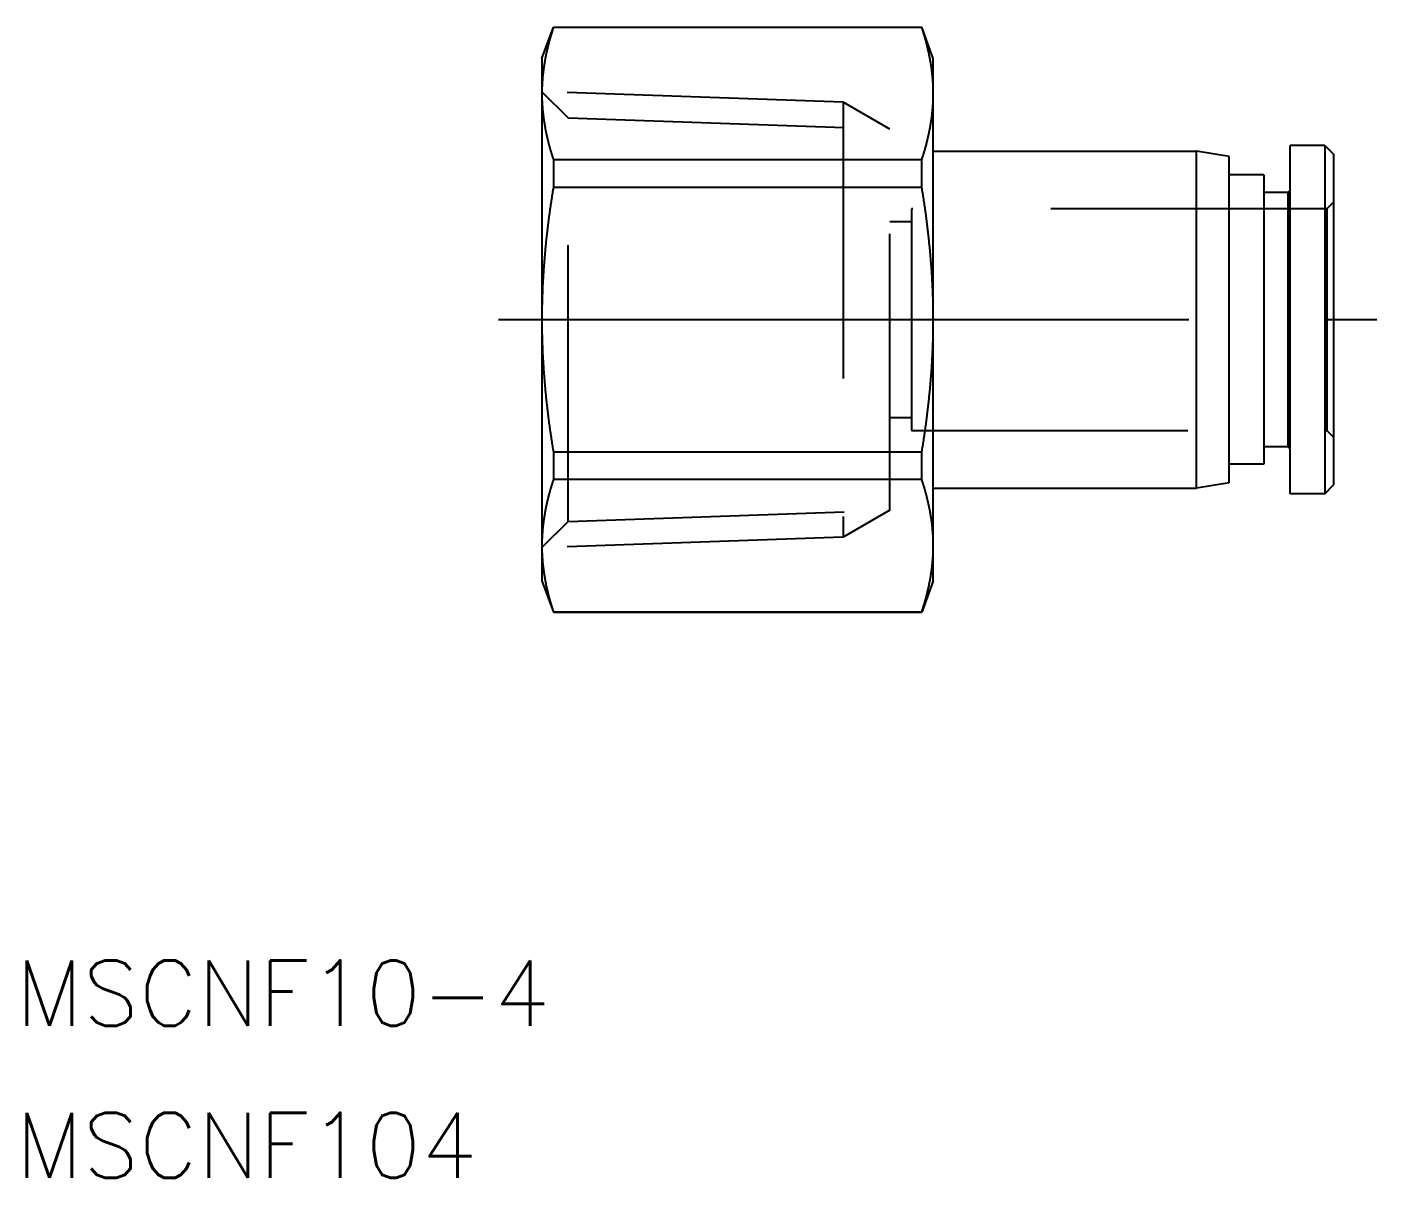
# Model space of a CAD drawing. Extents: x -90 to 14, y -39 to 15.
# Drawn here: x -89.6 to -27.5, y -39.5 to 13.4 of the extents above; entities that cross this region are included whole.
import ezdxf

# ---------------------------------------------------------------- set-up
doc = ezdxf.new("R2010")
doc.units = 0
doc.linetypes.add('CENTER', pattern=[50.8, 31.75, -6.35, 6.35, -6.35])
doc.linetypes.add('DASHED', pattern=[19.05, 12.7, -6.35])
doc.layers.get('0').update_dxf_attribs({"linetype": 'CONTINUOUS'})
doc.layers.add('CENTER', color=1, linetype='CENTER')
doc.styles.get("Standard").update_dxf_attribs({"font": 'txt.shx', "height": 3, "bigfont": 'bigfont.shx'})

msp = doc.modelspace()

# ---------------------------------------------------------------- linework, layer by layer
at = {"color": 7, "linetype": 'CONTINUOUS'}
for p, q in [((-65.891, 12), (-65.363, 13.45)), ((-65.363, 13.45), (-48.419, 13.45)), ((-65.363, 13.45), (-65.363, 13.43)), ((-48.419, 13.43), (-65.363, 13.43)), ((-48.419, 13.43), (-48.419, 13.45)), ((-47.891, 12), (-48.419, 13.45)), ((-65.891, 12), (-65.891, 10.392)), ((-47.891, 10.392), (-47.891, 12)), ((-65.891, 10.392), (-65.891, 0)), ((-47.891, 0), (-47.891, 10.392)), ((-47.891, 7.75), (-35.791, 7.75)), ((-35.791, -7.75), (-35.791, 7.75)), ((-34.291, 7.5), (-35.791, 7.75)), ((-34.291, -7.5), (-34.291, 7.5)), ((-31.491, -8), (-31.491, 8)), ((-29.891, 8), (-31.491, 8)), ((-29.891, 8), (-29.891, -8)), ((-29.891, 8), (-29.491, 7.6)), ((-29.491, 7.6), (-29.491, -7.6)), ((-65.363, 7.355), (-48.419, 7.355)), ((-65.363, 7.355), (-65.363, 6.075)), ((-48.419, 6.075), (-48.419, 7.355)), ((-32.691, 6.65), (-34.291, 6.65)), ((-32.691, 6.65), (-32.691, -6.65)), ((-48.419, 6.075), (-65.363, 6.075)), ((-31.591, 5.85), (-32.691, 5.85)), ((-31.591, 5.85), (-31.491, 5.95)), ((-31.591, 5.85), (-31.591, -5.85)), ((-65.891, 0), (-65.891, -10.392)), ((-47.891, -10.392), (-47.891, 0)), ((-65.363, -6.075), (-48.419, -6.075)), ((-65.363, -6.075), (-65.363, -7.355)), ((-48.419, -7.355), (-48.419, -6.075)), ((-31.591, -5.85), (-32.691, -5.85)), ((-31.591, -5.85), (-31.491, -5.95)), ((-32.691, -6.65), (-34.291, -6.65)), ((-48.419, -7.355), (-65.363, -7.355)), ((-47.891, -7.75), (-35.791, -7.75)), ((-34.291, -7.5), (-35.791, -7.75)), ((-29.891, -8), (-31.491, -8)), ((-29.891, -8), (-29.491, -7.6)), ((-65.891, -10.392), (-65.891, -12)), ((-47.891, -12), (-47.891, -10.392)), ((-65.891, -12), (-65.363, -13.45)), ((-47.891, -12), (-48.419, -13.45)), ((-65.363, -13.43), (-48.419, -13.43)), ((-65.363, -13.43), (-65.363, -13.45)), ((-65.363, -13.45), (-48.419, -13.45)), ((-48.419, -13.45), (-48.419, -13.43))]:
    msp.add_line(p, q, dxfattribs=at)
at = {"color": 3, "linetype": 'DASHED'}
for p, q in [((-52.033, 9.994), (-65.891, 10.478)), ((-65.891, 10.478), (-64.687, 9.273)), ((-49.891, 8.757), (-52.033, 9.994)), ((-52.033, 9.994), (-52.033, -9.994)), ((-64.687, 9.273), (-49.891, 8.757)), ((-64.687, -9.273), (-64.687, 9.273)), ((-49.891, -8.757), (-49.891, 8.757)), ((-29.791, 5.1), (-48.891, 5.1)), ((-48.891, 5.1), (-48.891, -5.1)), ((-29.491, 5.4), (-29.791, 5.1)), ((-29.791, 5.1), (-29.791, -5.1)), ((-48.891, 4.5), (-49.891, 4.5)), ((-49.891, -4.5), (-48.891, -4.5)), ((-48.891, -5.1), (-29.791, -5.1)), ((-29.791, -5.1), (-29.491, -5.4)), ((-65.891, -10.478), (-64.687, -9.273)), ((-64.687, -9.273), (-49.891, -8.757)), ((-49.891, -8.757), (-52.033, -9.994)), ((-52.033, -9.994), (-65.891, -10.478))]:
    msp.add_line(p, q, dxfattribs=at)
at = {"color": 7}
for points in [[(-65.363, 13.43, 0), (-65.374, 13.396, 0), (-65.385, 13.362, 0), (-65.396, 13.328, 0), (-65.407, 13.294, 0), (-65.418, 13.26, 0), (-65.428, 13.226, 0), (-65.439, 13.193, 0), (-65.449, 13.159, 0), (-65.459, 13.126, 0), (-65.469, 13.092, 0), (-65.479, 13.059, 0), (-65.489, 13.026, 0), (-65.498, 12.992, 0), (-65.508, 12.959, 0), (-65.517, 12.926, 0), (-65.527, 12.893, 0), (-65.536, 12.861, 0), (-65.545, 12.828, 0), (-65.554, 12.795, 0), (-65.563, 12.762, 0), (-65.571, 12.729, 0), (-65.58, 12.697, 0), (-65.588, 12.664, 0), (-65.597, 12.632, 0), (-65.605, 12.599, 0), (-65.613, 12.567, 0), (-65.621, 12.535, 0), (-65.629, 12.502, 0), (-65.636, 12.47, 0), (-65.644, 12.438, 0), (-65.651, 12.406, 0), (-65.659, 12.374, 0), (-65.666, 12.342, 0), (-65.673, 12.31, 0), (-65.68, 12.278, 0), (-65.687, 12.246, 0), (-65.694, 12.214, 0), (-65.701, 12.182, 0), (-65.707, 12.15, 0), (-65.714, 12.118, 0), (-65.72, 12.087, 0), (-65.726, 12.055, 0), (-65.732, 12.023, 0), (-65.738, 11.992, 0), (-65.744, 11.96, 0), (-65.75, 11.929, 0), (-65.756, 11.897, 0), (-65.761, 11.866, 0), (-65.767, 11.834, 0), (-65.772, 11.803, 0), (-65.777, 11.771, 0), (-65.782, 11.74, 0), (-65.787, 11.708, 0), (-65.792, 11.677, 0), (-65.797, 11.646, 0), (-65.801, 11.614, 0), (-65.806, 11.583, 0), (-65.81, 11.552, 0), (-65.814, 11.52, 0), (-65.819, 11.489, 0), (-65.823, 11.458, 0), (-65.826, 11.426, 0), (-65.83, 11.395, 0), (-65.834, 11.364, 0), (-65.838, 11.333, 0), (-65.841, 11.301, 0), (-65.844, 11.27, 0), (-65.848, 11.239, 0), (-65.851, 11.208, 0), (-65.854, 11.177, 0), (-65.857, 11.145, 0), (-65.859, 11.114, 0), (-65.862, 11.083, 0), (-65.865, 11.052, 0), (-65.867, 11.02, 0), (-65.869, 10.989, 0), (-65.872, 10.958, 0), (-65.874, 10.927, 0), (-65.876, 10.895, 0), (-65.877, 10.864, 0), (-65.879, 10.833, 0), (-65.881, 10.801, 0), (-65.882, 10.77, 0), (-65.884, 10.739, 0), (-65.885, 10.707, 0), (-65.886, 10.676, 0), (-65.887, 10.645, 0), (-65.888, 10.613, 0), (-65.889, 10.582, 0), (-65.889, 10.55, 0), (-65.89, 10.519, 0), (-65.89, 10.487, 0), (-65.891, 10.456, 0), (-65.891, 10.424, 0), (-65.891, 10.392, 0)], [(-47.891, 10.392, 0), (-47.891, 10.424, 0), (-47.891, 10.456, 0), (-47.892, 10.487, 0), (-47.892, 10.519, 0), (-47.892, 10.55, 0), (-47.893, 10.582, 0), (-47.894, 10.613, 0), (-47.895, 10.645, 0), (-47.896, 10.676, 0), (-47.897, 10.707, 0), (-47.898, 10.739, 0), (-47.9, 10.77, 0), (-47.901, 10.801, 0), (-47.903, 10.833, 0), (-47.904, 10.864, 0), (-47.906, 10.895, 0), (-47.908, 10.927, 0), (-47.91, 10.958, 0), (-47.913, 10.989, 0), (-47.915, 11.02, 0), (-47.917, 11.052, 0), (-47.92, 11.083, 0), (-47.922, 11.114, 0), (-47.925, 11.145, 0), (-47.928, 11.177, 0), (-47.931, 11.208, 0), (-47.934, 11.239, 0), (-47.937, 11.27, 0), (-47.941, 11.301, 0), (-47.944, 11.333, 0), (-47.948, 11.364, 0), (-47.952, 11.395, 0), (-47.955, 11.426, 0), (-47.959, 11.458, 0), (-47.963, 11.489, 0), (-47.967, 11.52, 0), (-47.972, 11.552, 0), (-47.976, 11.583, 0), (-47.981, 11.614, 0), (-47.985, 11.646, 0), (-47.99, 11.677, 0), (-47.995, 11.708, 0), (-48, 11.74, 0), (-48.005, 11.771, 0), (-48.01, 11.803, 0), (-48.015, 11.834, 0), (-48.021, 11.866, 0), (-48.026, 11.897, 0), (-48.032, 11.929, 0), (-48.038, 11.96, 0), (-48.043, 11.992, 0), (-48.049, 12.023, 0), (-48.056, 12.055, 0), (-48.062, 12.087, 0), (-48.068, 12.118, 0), (-48.075, 12.15, 0), (-48.081, 12.182, 0), (-48.088, 12.214, 0), (-48.095, 12.246, 0), (-48.102, 12.278, 0), (-48.108, 12.31, 0), (-48.116, 12.342, 0), (-48.123, 12.374, 0), (-48.13, 12.406, 0), (-48.138, 12.438, 0), (-48.145, 12.47, 0), (-48.153, 12.502, 0), (-48.161, 12.535, 0), (-48.169, 12.567, 0), (-48.177, 12.599, 0), (-48.185, 12.632, 0), (-48.194, 12.664, 0), (-48.202, 12.697, 0), (-48.211, 12.729, 0), (-48.219, 12.762, 0), (-48.228, 12.795, 0), (-48.237, 12.828, 0), (-48.246, 12.861, 0), (-48.255, 12.893, 0), (-48.264, 12.926, 0), (-48.274, 12.959, 0), (-48.283, 12.992, 0), (-48.293, 13.026, 0), (-48.303, 13.059, 0), (-48.313, 13.092, 0), (-48.323, 13.126, 0), (-48.333, 13.159, 0), (-48.343, 13.193, 0), (-48.354, 13.226, 0), (-48.364, 13.26, 0), (-48.375, 13.294, 0), (-48.386, 13.328, 0), (-48.397, 13.362, 0), (-48.407, 13.396, 0), (-48.419, 13.43, 0)], [(-65.891, 10.392, 0), (-65.891, 10.361, 0), (-65.891, 10.329, 0), (-65.89, 10.297, 0), (-65.89, 10.266, 0), (-65.889, 10.235, 0), (-65.889, 10.203, 0), (-65.888, 10.171, 0), (-65.887, 10.14, 0), (-65.886, 10.109, 0), (-65.885, 10.077, 0), (-65.884, 10.046, 0), (-65.882, 10.015, 0), (-65.881, 9.983, 0), (-65.879, 9.952, 0), (-65.877, 9.921, 0), (-65.876, 9.889, 0), (-65.874, 9.858, 0), (-65.872, 9.827, 0), (-65.869, 9.796, 0), (-65.867, 9.764, 0), (-65.865, 9.733, 0), (-65.862, 9.702, 0), (-65.859, 9.671, 0), (-65.857, 9.639, 0), (-65.854, 9.608, 0), (-65.851, 9.577, 0), (-65.848, 9.546, 0), (-65.844, 9.514, 0), (-65.841, 9.483, 0), (-65.838, 9.452, 0), (-65.834, 9.421, 0), (-65.83, 9.389, 0), (-65.826, 9.358, 0), (-65.823, 9.327, 0), (-65.819, 9.296, 0), (-65.814, 9.264, 0), (-65.81, 9.233, 0), (-65.806, 9.202, 0), (-65.801, 9.17, 0), (-65.797, 9.139, 0), (-65.792, 9.108, 0), (-65.787, 9.076, 0), (-65.782, 9.045, 0), (-65.777, 9.013, 0), (-65.772, 8.982, 0), (-65.767, 8.951, 0), (-65.761, 8.919, 0), (-65.756, 8.888, 0), (-65.75, 8.856, 0), (-65.744, 8.824, 0), (-65.738, 8.793, 0), (-65.732, 8.761, 0), (-65.726, 8.73, 0), (-65.72, 8.698, 0), (-65.714, 8.666, 0), (-65.707, 8.634, 0), (-65.701, 8.603, 0), (-65.694, 8.571, 0), (-65.687, 8.539, 0), (-65.68, 8.507, 0), (-65.673, 8.475, 0), (-65.666, 8.443, 0), (-65.659, 8.411, 0), (-65.651, 8.379, 0), (-65.644, 8.347, 0), (-65.636, 8.314, 0), (-65.629, 8.282, 0), (-65.621, 8.25, 0), (-65.613, 8.218, 0), (-65.605, 8.185, 0), (-65.597, 8.153, 0), (-65.588, 8.12, 0), (-65.58, 8.088, 0), (-65.571, 8.055, 0), (-65.563, 8.022, 0), (-65.554, 7.99, 0), (-65.545, 7.957, 0), (-65.536, 7.924, 0), (-65.527, 7.891, 0), (-65.517, 7.858, 0), (-65.508, 7.825, 0), (-65.498, 7.792, 0), (-65.489, 7.759, 0), (-65.479, 7.726, 0), (-65.469, 7.692, 0), (-65.459, 7.659, 0), (-65.449, 7.625, 0), (-65.439, 7.592, 0), (-65.428, 7.558, 0), (-65.418, 7.525, 0), (-65.407, 7.491, 0), (-65.396, 7.457, 0), (-65.385, 7.423, 0), (-65.374, 7.389, 0), (-65.363, 7.355, 0)], [(-48.419, 7.355, 0), (-48.407, 7.389, 0), (-48.397, 7.423, 0), (-48.386, 7.457, 0), (-48.375, 7.491, 0), (-48.364, 7.525, 0), (-48.354, 7.558, 0), (-48.343, 7.592, 0), (-48.333, 7.625, 0), (-48.323, 7.659, 0), (-48.313, 7.692, 0), (-48.303, 7.726, 0), (-48.293, 7.759, 0), (-48.283, 7.792, 0), (-48.274, 7.825, 0), (-48.264, 7.858, 0), (-48.255, 7.891, 0), (-48.246, 7.924, 0), (-48.237, 7.957, 0), (-48.228, 7.99, 0), (-48.219, 8.022, 0), (-48.211, 8.055, 0), (-48.202, 8.088, 0), (-48.194, 8.12, 0), (-48.185, 8.153, 0), (-48.177, 8.185, 0), (-48.169, 8.218, 0), (-48.161, 8.25, 0), (-48.153, 8.282, 0), (-48.145, 8.314, 0), (-48.138, 8.347, 0), (-48.13, 8.379, 0), (-48.123, 8.411, 0), (-48.116, 8.443, 0), (-48.108, 8.475, 0), (-48.102, 8.507, 0), (-48.095, 8.539, 0), (-48.088, 8.571, 0), (-48.081, 8.603, 0), (-48.075, 8.634, 0), (-48.068, 8.666, 0), (-48.062, 8.698, 0), (-48.056, 8.73, 0), (-48.049, 8.761, 0), (-48.043, 8.793, 0), (-48.038, 8.824, 0), (-48.032, 8.856, 0), (-48.026, 8.888, 0), (-48.021, 8.919, 0), (-48.015, 8.951, 0), (-48.01, 8.982, 0), (-48.005, 9.013, 0), (-48, 9.045, 0), (-47.995, 9.076, 0), (-47.99, 9.108, 0), (-47.985, 9.139, 0), (-47.981, 9.17, 0), (-47.976, 9.202, 0), (-47.972, 9.233, 0), (-47.967, 9.264, 0), (-47.963, 9.296, 0), (-47.959, 9.327, 0), (-47.955, 9.358, 0), (-47.952, 9.389, 0), (-47.948, 9.421, 0), (-47.944, 9.452, 0), (-47.941, 9.483, 0), (-47.937, 9.514, 0), (-47.934, 9.546, 0), (-47.931, 9.577, 0), (-47.928, 9.608, 0), (-47.925, 9.639, 0), (-47.922, 9.671, 0), (-47.92, 9.702, 0), (-47.917, 9.733, 0), (-47.915, 9.764, 0), (-47.913, 9.796, 0), (-47.91, 9.827, 0), (-47.908, 9.858, 0), (-47.906, 9.889, 0), (-47.904, 9.921, 0), (-47.903, 9.952, 0), (-47.901, 9.983, 0), (-47.9, 10.015, 0), (-47.898, 10.046, 0), (-47.897, 10.077, 0), (-47.896, 10.109, 0), (-47.895, 10.14, 0), (-47.894, 10.171, 0), (-47.893, 10.203, 0), (-47.892, 10.235, 0), (-47.892, 10.266, 0), (-47.892, 10.297, 0), (-47.891, 10.329, 0), (-47.891, 10.361, 0), (-47.891, 10.392, 0)], [(-65.363, 6.075, 0), (-65.374, 6.007, 0), (-65.385, 5.939, 0), (-65.396, 5.871, 0), (-65.407, 5.803, 0), (-65.418, 5.735, 0), (-65.428, 5.668, 0), (-65.439, 5.601, 0), (-65.449, 5.534, 0), (-65.459, 5.467, 0), (-65.469, 5.4, 0), (-65.479, 5.333, 0), (-65.489, 5.267, 0), (-65.498, 5.2, 0), (-65.508, 5.134, 0), (-65.517, 5.068, 0), (-65.527, 5.002, 0), (-65.536, 4.936, 0), (-65.545, 4.871, 0), (-65.554, 4.805, 0), (-65.563, 4.74, 0), (-65.571, 4.674, 0), (-65.58, 4.609, 0), (-65.588, 4.544, 0), (-65.597, 4.479, 0), (-65.605, 4.414, 0), (-65.613, 4.349, 0), (-65.621, 4.285, 0), (-65.629, 4.22, 0), (-65.636, 4.156, 0), (-65.644, 4.091, 0), (-65.651, 4.027, 0), (-65.659, 3.963, 0), (-65.666, 3.899, 0), (-65.673, 3.835, 0), (-65.68, 3.771, 0), (-65.687, 3.707, 0), (-65.694, 3.643, 0), (-65.701, 3.58, 0), (-65.707, 3.516, 0), (-65.714, 3.452, 0), (-65.72, 3.389, 0), (-65.726, 3.326, 0), (-65.732, 3.262, 0), (-65.738, 3.199, 0), (-65.744, 3.136, 0), (-65.75, 3.073, 0), (-65.756, 3.009, 0), (-65.761, 2.946, 0), (-65.767, 2.883, 0), (-65.772, 2.821, 0), (-65.777, 2.758, 0), (-65.782, 2.695, 0), (-65.787, 2.632, 0), (-65.792, 2.569, 0), (-65.797, 2.506, 0), (-65.801, 2.444, 0), (-65.806, 2.381, 0), (-65.81, 2.319, 0), (-65.814, 2.256, 0), (-65.819, 2.193, 0), (-65.823, 2.131, 0), (-65.826, 2.068, 0), (-65.83, 2.006, 0), (-65.834, 1.943, 0), (-65.838, 1.881, 0), (-65.841, 1.818, 0), (-65.844, 1.756, 0), (-65.848, 1.693, 0), (-65.851, 1.631, 0), (-65.854, 1.568, 0), (-65.857, 1.506, 0), (-65.859, 1.444, 0), (-65.862, 1.381, 0), (-65.865, 1.319, 0), (-65.867, 1.256, 0), (-65.869, 1.194, 0), (-65.872, 1.131, 0), (-65.874, 1.069, 0), (-65.876, 1.006, 0), (-65.877, 0.943, 0), (-65.879, 0.881, 0), (-65.881, 0.818, 0), (-65.882, 0.755, 0), (-65.884, 0.693, 0), (-65.885, 0.63, 0), (-65.886, 0.567, 0), (-65.887, 0.504, 0), (-65.888, 0.442, 0), (-65.889, 0.379, 0), (-65.889, 0.316, 0), (-65.89, 0.253, 0), (-65.89, 0.19, 0), (-65.891, 0.126, 0), (-65.891, 0.063, 0), (-65.891, 0, 0)], [(-47.891, 0, 0), (-47.891, 0.063, 0), (-47.891, 0.126, 0), (-47.892, 0.19, 0), (-47.892, 0.253, 0), (-47.892, 0.316, 0), (-47.893, 0.379, 0), (-47.894, 0.442, 0), (-47.895, 0.504, 0), (-47.896, 0.567, 0), (-47.897, 0.63, 0), (-47.898, 0.693, 0), (-47.9, 0.755, 0), (-47.901, 0.818, 0), (-47.903, 0.881, 0), (-47.904, 0.943, 0), (-47.906, 1.006, 0), (-47.908, 1.069, 0), (-47.91, 1.131, 0), (-47.913, 1.194, 0), (-47.915, 1.256, 0), (-47.917, 1.319, 0), (-47.92, 1.381, 0), (-47.922, 1.444, 0), (-47.925, 1.506, 0), (-47.928, 1.568, 0), (-47.931, 1.631, 0), (-47.934, 1.693, 0), (-47.937, 1.756, 0), (-47.941, 1.818, 0), (-47.944, 1.881, 0), (-47.948, 1.943, 0), (-47.952, 2.006, 0), (-47.955, 2.068, 0), (-47.959, 2.131, 0), (-47.963, 2.193, 0), (-47.967, 2.256, 0), (-47.972, 2.319, 0), (-47.976, 2.381, 0), (-47.981, 2.444, 0), (-47.985, 2.506, 0), (-47.99, 2.569, 0), (-47.995, 2.632, 0), (-48, 2.695, 0), (-48.005, 2.758, 0), (-48.01, 2.821, 0), (-48.015, 2.883, 0), (-48.021, 2.946, 0), (-48.026, 3.009, 0), (-48.032, 3.073, 0), (-48.038, 3.136, 0), (-48.043, 3.199, 0), (-48.049, 3.262, 0), (-48.056, 3.326, 0), (-48.062, 3.389, 0), (-48.068, 3.452, 0), (-48.075, 3.516, 0), (-48.081, 3.58, 0), (-48.088, 3.643, 0), (-48.095, 3.707, 0), (-48.102, 3.771, 0), (-48.108, 3.835, 0), (-48.116, 3.899, 0), (-48.123, 3.963, 0), (-48.13, 4.027, 0), (-48.138, 4.091, 0), (-48.145, 4.156, 0), (-48.153, 4.22, 0), (-48.161, 4.285, 0), (-48.169, 4.349, 0), (-48.177, 4.414, 0), (-48.185, 4.479, 0), (-48.194, 4.544, 0), (-48.202, 4.609, 0), (-48.211, 4.674, 0), (-48.219, 4.74, 0), (-48.228, 4.805, 0), (-48.237, 4.871, 0), (-48.246, 4.936, 0), (-48.255, 5.002, 0), (-48.264, 5.068, 0), (-48.274, 5.134, 0), (-48.283, 5.2, 0), (-48.293, 5.267, 0), (-48.303, 5.333, 0), (-48.313, 5.4, 0), (-48.323, 5.467, 0), (-48.333, 5.534, 0), (-48.343, 5.601, 0), (-48.354, 5.668, 0), (-48.364, 5.735, 0), (-48.375, 5.803, 0), (-48.386, 5.871, 0), (-48.397, 5.939, 0), (-48.407, 6.007, 0), (-48.419, 6.075, 0)], [(-65.891, 0, 0), (-65.891, -0.063, 0), (-65.891, -0.126, 0), (-65.89, -0.19, 0), (-65.89, -0.253, 0), (-65.889, -0.316, 0), (-65.889, -0.379, 0), (-65.888, -0.442, 0), (-65.887, -0.504, 0), (-65.886, -0.567, 0), (-65.885, -0.63, 0), (-65.884, -0.693, 0), (-65.882, -0.755, 0), (-65.881, -0.818, 0), (-65.879, -0.881, 0), (-65.877, -0.943, 0), (-65.876, -1.006, 0), (-65.874, -1.069, 0), (-65.872, -1.131, 0), (-65.869, -1.194, 0), (-65.867, -1.256, 0), (-65.865, -1.319, 0), (-65.862, -1.381, 0), (-65.859, -1.444, 0), (-65.857, -1.506, 0), (-65.854, -1.568, 0), (-65.851, -1.631, 0), (-65.848, -1.693, 0), (-65.844, -1.756, 0), (-65.841, -1.818, 0), (-65.838, -1.881, 0), (-65.834, -1.943, 0), (-65.83, -2.006, 0), (-65.826, -2.068, 0), (-65.823, -2.131, 0), (-65.819, -2.193, 0), (-65.814, -2.256, 0), (-65.81, -2.319, 0), (-65.806, -2.381, 0), (-65.801, -2.444, 0), (-65.797, -2.506, 0), (-65.792, -2.569, 0), (-65.787, -2.632, 0), (-65.782, -2.695, 0), (-65.777, -2.758, 0), (-65.772, -2.821, 0), (-65.767, -2.883, 0), (-65.761, -2.946, 0), (-65.756, -3.009, 0), (-65.75, -3.073, 0), (-65.744, -3.136, 0), (-65.738, -3.199, 0), (-65.732, -3.262, 0), (-65.726, -3.326, 0), (-65.72, -3.389, 0), (-65.714, -3.452, 0), (-65.707, -3.516, 0), (-65.701, -3.58, 0), (-65.694, -3.643, 0), (-65.687, -3.707, 0), (-65.68, -3.771, 0), (-65.673, -3.835, 0), (-65.666, -3.899, 0), (-65.659, -3.963, 0), (-65.651, -4.027, 0), (-65.644, -4.091, 0), (-65.636, -4.156, 0), (-65.629, -4.22, 0), (-65.621, -4.285, 0), (-65.613, -4.349, 0), (-65.605, -4.414, 0), (-65.597, -4.479, 0), (-65.588, -4.544, 0), (-65.58, -4.609, 0), (-65.571, -4.674, 0), (-65.563, -4.74, 0), (-65.554, -4.805, 0), (-65.545, -4.871, 0), (-65.536, -4.936, 0), (-65.527, -5.002, 0), (-65.517, -5.068, 0), (-65.508, -5.134, 0), (-65.498, -5.2, 0), (-65.489, -5.267, 0), (-65.479, -5.333, 0), (-65.469, -5.4, 0), (-65.459, -5.467, 0), (-65.449, -5.534, 0), (-65.439, -5.601, 0), (-65.428, -5.668, 0), (-65.418, -5.735, 0), (-65.407, -5.803, 0), (-65.396, -5.871, 0), (-65.385, -5.939, 0), (-65.374, -6.007, 0), (-65.363, -6.075, 0)], [(-48.419, -6.075, 0), (-48.407, -6.007, 0), (-48.397, -5.939, 0), (-48.386, -5.871, 0), (-48.375, -5.803, 0), (-48.364, -5.735, 0), (-48.354, -5.668, 0), (-48.343, -5.601, 0), (-48.333, -5.534, 0), (-48.323, -5.467, 0), (-48.313, -5.4, 0), (-48.303, -5.333, 0), (-48.293, -5.267, 0), (-48.283, -5.2, 0), (-48.274, -5.134, 0), (-48.264, -5.068, 0), (-48.255, -5.002, 0), (-48.246, -4.936, 0), (-48.237, -4.871, 0), (-48.228, -4.805, 0), (-48.219, -4.74, 0), (-48.211, -4.674, 0), (-48.202, -4.609, 0), (-48.194, -4.544, 0), (-48.185, -4.479, 0), (-48.177, -4.414, 0), (-48.169, -4.349, 0), (-48.161, -4.285, 0), (-48.153, -4.22, 0), (-48.145, -4.156, 0), (-48.138, -4.091, 0), (-48.13, -4.027, 0), (-48.123, -3.963, 0), (-48.116, -3.899, 0), (-48.108, -3.835, 0), (-48.102, -3.771, 0), (-48.095, -3.707, 0), (-48.088, -3.643, 0), (-48.081, -3.58, 0), (-48.075, -3.516, 0), (-48.068, -3.452, 0), (-48.062, -3.389, 0), (-48.056, -3.326, 0), (-48.049, -3.262, 0), (-48.043, -3.199, 0), (-48.038, -3.136, 0), (-48.032, -3.073, 0), (-48.026, -3.009, 0), (-48.021, -2.946, 0), (-48.015, -2.883, 0), (-48.01, -2.821, 0), (-48.005, -2.758, 0), (-48, -2.695, 0), (-47.995, -2.632, 0), (-47.99, -2.569, 0), (-47.985, -2.506, 0), (-47.981, -2.444, 0), (-47.976, -2.381, 0), (-47.972, -2.319, 0), (-47.967, -2.256, 0), (-47.963, -2.193, 0), (-47.959, -2.131, 0), (-47.955, -2.068, 0), (-47.952, -2.006, 0), (-47.948, -1.943, 0), (-47.944, -1.881, 0), (-47.941, -1.818, 0), (-47.937, -1.756, 0), (-47.934, -1.693, 0), (-47.931, -1.631, 0), (-47.928, -1.568, 0), (-47.925, -1.506, 0), (-47.922, -1.444, 0), (-47.92, -1.381, 0), (-47.917, -1.319, 0), (-47.915, -1.256, 0), (-47.913, -1.194, 0), (-47.91, -1.131, 0), (-47.908, -1.069, 0), (-47.906, -1.006, 0), (-47.904, -0.943, 0), (-47.903, -0.881, 0), (-47.901, -0.818, 0), (-47.9, -0.755, 0), (-47.898, -0.693, 0), (-47.897, -0.63, 0), (-47.896, -0.567, 0), (-47.895, -0.504, 0), (-47.894, -0.442, 0), (-47.893, -0.379, 0), (-47.892, -0.316, 0), (-47.892, -0.253, 0), (-47.892, -0.19, 0), (-47.891, -0.126, 0), (-47.891, -0.063, 0), (-47.891, 0, 0)], [(-65.363, -7.355, 0), (-65.374, -7.389, 0), (-65.385, -7.423, 0), (-65.396, -7.457, 0), (-65.407, -7.491, 0), (-65.418, -7.525, 0), (-65.428, -7.558, 0), (-65.439, -7.592, 0), (-65.449, -7.625, 0), (-65.459, -7.659, 0), (-65.469, -7.692, 0), (-65.479, -7.726, 0), (-65.489, -7.759, 0), (-65.498, -7.792, 0), (-65.508, -7.825, 0), (-65.517, -7.858, 0), (-65.527, -7.891, 0), (-65.536, -7.924, 0), (-65.545, -7.957, 0), (-65.554, -7.99, 0), (-65.563, -8.022, 0), (-65.571, -8.055, 0), (-65.58, -8.088, 0), (-65.588, -8.12, 0), (-65.597, -8.153, 0), (-65.605, -8.185, 0), (-65.613, -8.218, 0), (-65.621, -8.25, 0), (-65.629, -8.282, 0), (-65.636, -8.314, 0), (-65.644, -8.347, 0), (-65.651, -8.379, 0), (-65.659, -8.411, 0), (-65.666, -8.443, 0), (-65.673, -8.475, 0), (-65.68, -8.507, 0), (-65.687, -8.539, 0), (-65.694, -8.571, 0), (-65.701, -8.603, 0), (-65.707, -8.634, 0), (-65.714, -8.666, 0), (-65.72, -8.698, 0), (-65.726, -8.73, 0), (-65.732, -8.761, 0), (-65.738, -8.793, 0), (-65.744, -8.824, 0), (-65.75, -8.856, 0), (-65.756, -8.888, 0), (-65.761, -8.919, 0), (-65.767, -8.951, 0), (-65.772, -8.982, 0), (-65.777, -9.013, 0), (-65.782, -9.045, 0), (-65.787, -9.076, 0), (-65.792, -9.108, 0), (-65.797, -9.139, 0), (-65.801, -9.17, 0), (-65.806, -9.202, 0), (-65.81, -9.233, 0), (-65.814, -9.264, 0), (-65.819, -9.296, 0), (-65.823, -9.327, 0), (-65.826, -9.358, 0), (-65.83, -9.389, 0), (-65.834, -9.421, 0), (-65.838, -9.452, 0), (-65.841, -9.483, 0), (-65.844, -9.514, 0), (-65.848, -9.546, 0), (-65.851, -9.577, 0), (-65.854, -9.608, 0), (-65.857, -9.639, 0), (-65.859, -9.671, 0), (-65.862, -9.702, 0), (-65.865, -9.733, 0), (-65.867, -9.764, 0), (-65.869, -9.796, 0), (-65.872, -9.827, 0), (-65.874, -9.858, 0), (-65.876, -9.889, 0), (-65.877, -9.921, 0), (-65.879, -9.952, 0), (-65.881, -9.983, 0), (-65.882, -10.015, 0), (-65.884, -10.046, 0), (-65.885, -10.077, 0), (-65.886, -10.109, 0), (-65.887, -10.14, 0), (-65.888, -10.171, 0), (-65.889, -10.203, 0), (-65.889, -10.235, 0), (-65.89, -10.266, 0), (-65.89, -10.297, 0), (-65.891, -10.329, 0), (-65.891, -10.361, 0), (-65.891, -10.392, 0)], [(-47.891, -10.392, 0), (-47.891, -10.361, 0), (-47.891, -10.329, 0), (-47.892, -10.297, 0), (-47.892, -10.266, 0), (-47.892, -10.235, 0), (-47.893, -10.203, 0), (-47.894, -10.171, 0), (-47.895, -10.14, 0), (-47.896, -10.109, 0), (-47.897, -10.077, 0), (-47.898, -10.046, 0), (-47.9, -10.015, 0), (-47.901, -9.983, 0), (-47.903, -9.952, 0), (-47.904, -9.921, 0), (-47.906, -9.889, 0), (-47.908, -9.858, 0), (-47.91, -9.827, 0), (-47.913, -9.796, 0), (-47.915, -9.764, 0), (-47.917, -9.733, 0), (-47.92, -9.702, 0), (-47.922, -9.671, 0), (-47.925, -9.639, 0), (-47.928, -9.608, 0), (-47.931, -9.577, 0), (-47.934, -9.546, 0), (-47.937, -9.514, 0), (-47.941, -9.483, 0), (-47.944, -9.452, 0), (-47.948, -9.421, 0), (-47.952, -9.389, 0), (-47.955, -9.358, 0), (-47.959, -9.327, 0), (-47.963, -9.296, 0), (-47.967, -9.264, 0), (-47.972, -9.233, 0), (-47.976, -9.202, 0), (-47.981, -9.17, 0), (-47.985, -9.139, 0), (-47.99, -9.108, 0), (-47.995, -9.076, 0), (-48, -9.045, 0), (-48.005, -9.013, 0), (-48.01, -8.982, 0), (-48.015, -8.951, 0), (-48.021, -8.919, 0), (-48.026, -8.888, 0), (-48.032, -8.856, 0), (-48.038, -8.824, 0), (-48.043, -8.793, 0), (-48.049, -8.761, 0), (-48.056, -8.73, 0), (-48.062, -8.698, 0), (-48.068, -8.666, 0), (-48.075, -8.634, 0), (-48.081, -8.603, 0), (-48.088, -8.571, 0), (-48.095, -8.539, 0), (-48.102, -8.507, 0), (-48.108, -8.475, 0), (-48.116, -8.443, 0), (-48.123, -8.411, 0), (-48.13, -8.379, 0), (-48.138, -8.347, 0), (-48.145, -8.314, 0), (-48.153, -8.282, 0), (-48.161, -8.25, 0), (-48.169, -8.218, 0), (-48.177, -8.185, 0), (-48.185, -8.153, 0), (-48.194, -8.12, 0), (-48.202, -8.088, 0), (-48.211, -8.055, 0), (-48.219, -8.022, 0), (-48.228, -7.99, 0), (-48.237, -7.957, 0), (-48.246, -7.924, 0), (-48.255, -7.891, 0), (-48.264, -7.858, 0), (-48.274, -7.825, 0), (-48.283, -7.792, 0), (-48.293, -7.759, 0), (-48.303, -7.726, 0), (-48.313, -7.692, 0), (-48.323, -7.659, 0), (-48.333, -7.625, 0), (-48.343, -7.592, 0), (-48.354, -7.558, 0), (-48.364, -7.525, 0), (-48.375, -7.491, 0), (-48.386, -7.457, 0), (-48.397, -7.423, 0), (-48.407, -7.389, 0), (-48.419, -7.355, 0)], [(-65.891, -10.392, 0), (-65.891, -10.424, 0), (-65.891, -10.456, 0), (-65.89, -10.487, 0), (-65.89, -10.519, 0), (-65.889, -10.55, 0), (-65.889, -10.582, 0), (-65.888, -10.613, 0), (-65.887, -10.645, 0), (-65.886, -10.676, 0), (-65.885, -10.707, 0), (-65.884, -10.739, 0), (-65.882, -10.77, 0), (-65.881, -10.801, 0), (-65.879, -10.833, 0), (-65.877, -10.864, 0), (-65.876, -10.895, 0), (-65.874, -10.927, 0), (-65.872, -10.958, 0), (-65.869, -10.989, 0), (-65.867, -11.02, 0), (-65.865, -11.052, 0), (-65.862, -11.083, 0), (-65.859, -11.114, 0), (-65.857, -11.145, 0), (-65.854, -11.177, 0), (-65.851, -11.208, 0), (-65.848, -11.239, 0), (-65.844, -11.27, 0), (-65.841, -11.301, 0), (-65.838, -11.333, 0), (-65.834, -11.364, 0), (-65.83, -11.395, 0), (-65.826, -11.426, 0), (-65.823, -11.458, 0), (-65.819, -11.489, 0), (-65.814, -11.52, 0), (-65.81, -11.552, 0), (-65.806, -11.583, 0), (-65.801, -11.614, 0), (-65.797, -11.646, 0), (-65.792, -11.677, 0), (-65.787, -11.708, 0), (-65.782, -11.74, 0), (-65.777, -11.771, 0), (-65.772, -11.803, 0), (-65.767, -11.834, 0), (-65.761, -11.866, 0), (-65.756, -11.897, 0), (-65.75, -11.929, 0), (-65.744, -11.96, 0), (-65.738, -11.992, 0), (-65.732, -12.023, 0), (-65.726, -12.055, 0), (-65.72, -12.087, 0), (-65.714, -12.118, 0), (-65.707, -12.15, 0), (-65.701, -12.182, 0), (-65.694, -12.214, 0), (-65.687, -12.246, 0), (-65.68, -12.278, 0), (-65.673, -12.31, 0), (-65.666, -12.342, 0), (-65.659, -12.374, 0), (-65.651, -12.406, 0), (-65.644, -12.438, 0), (-65.636, -12.47, 0), (-65.629, -12.502, 0), (-65.621, -12.535, 0), (-65.613, -12.567, 0), (-65.605, -12.599, 0), (-65.597, -12.632, 0), (-65.588, -12.664, 0), (-65.58, -12.697, 0), (-65.571, -12.729, 0), (-65.563, -12.762, 0), (-65.554, -12.795, 0), (-65.545, -12.828, 0), (-65.536, -12.861, 0), (-65.527, -12.893, 0), (-65.517, -12.926, 0), (-65.508, -12.959, 0), (-65.498, -12.992, 0), (-65.489, -13.026, 0), (-65.479, -13.059, 0), (-65.469, -13.092, 0), (-65.459, -13.126, 0), (-65.449, -13.159, 0), (-65.439, -13.193, 0), (-65.428, -13.226, 0), (-65.418, -13.26, 0), (-65.407, -13.294, 0), (-65.396, -13.328, 0), (-65.385, -13.362, 0), (-65.374, -13.396, 0), (-65.363, -13.43, 0)], [(-48.419, -13.43, 0), (-48.407, -13.396, 0), (-48.397, -13.362, 0), (-48.386, -13.328, 0), (-48.375, -13.294, 0), (-48.364, -13.26, 0), (-48.354, -13.226, 0), (-48.343, -13.193, 0), (-48.333, -13.159, 0), (-48.323, -13.126, 0), (-48.313, -13.092, 0), (-48.303, -13.059, 0), (-48.293, -13.026, 0), (-48.283, -12.992, 0), (-48.274, -12.959, 0), (-48.264, -12.926, 0), (-48.255, -12.893, 0), (-48.246, -12.861, 0), (-48.237, -12.828, 0), (-48.228, -12.795, 0), (-48.219, -12.762, 0), (-48.211, -12.729, 0), (-48.202, -12.697, 0), (-48.194, -12.664, 0), (-48.185, -12.632, 0), (-48.177, -12.599, 0), (-48.169, -12.567, 0), (-48.161, -12.535, 0), (-48.153, -12.502, 0), (-48.145, -12.47, 0), (-48.138, -12.438, 0), (-48.13, -12.406, 0), (-48.123, -12.374, 0), (-48.116, -12.342, 0), (-48.108, -12.31, 0), (-48.102, -12.278, 0), (-48.095, -12.246, 0), (-48.088, -12.214, 0), (-48.081, -12.182, 0), (-48.075, -12.15, 0), (-48.068, -12.118, 0), (-48.062, -12.087, 0), (-48.056, -12.055, 0), (-48.049, -12.023, 0), (-48.043, -11.992, 0), (-48.038, -11.96, 0), (-48.032, -11.929, 0), (-48.026, -11.897, 0), (-48.021, -11.866, 0), (-48.015, -11.834, 0), (-48.01, -11.803, 0), (-48.005, -11.771, 0), (-48, -11.74, 0), (-47.995, -11.708, 0), (-47.99, -11.677, 0), (-47.985, -11.646, 0), (-47.981, -11.614, 0), (-47.976, -11.583, 0), (-47.972, -11.552, 0), (-47.967, -11.52, 0), (-47.963, -11.489, 0), (-47.959, -11.458, 0), (-47.955, -11.426, 0), (-47.952, -11.395, 0), (-47.948, -11.364, 0), (-47.944, -11.333, 0), (-47.941, -11.301, 0), (-47.937, -11.27, 0), (-47.934, -11.239, 0), (-47.931, -11.208, 0), (-47.928, -11.177, 0), (-47.925, -11.145, 0), (-47.922, -11.114, 0), (-47.92, -11.083, 0), (-47.917, -11.052, 0), (-47.915, -11.02, 0), (-47.913, -10.989, 0), (-47.91, -10.958, 0), (-47.908, -10.927, 0), (-47.906, -10.895, 0), (-47.904, -10.864, 0), (-47.903, -10.833, 0), (-47.901, -10.801, 0), (-47.9, -10.77, 0), (-47.898, -10.739, 0), (-47.897, -10.707, 0), (-47.896, -10.676, 0), (-47.895, -10.645, 0), (-47.894, -10.613, 0), (-47.893, -10.582, 0), (-47.892, -10.55, 0), (-47.892, -10.519, 0), (-47.892, -10.487, 0), (-47.891, -10.456, 0), (-47.891, -10.424, 0), (-47.891, -10.392, 0)]]:
    msp.add_polyline3d(points, dxfattribs=at)
at = {"layer": 'CENTER', "color": 1, "linetype": 'CENTER'}
msp.add_line((-67.891, 0), (-27.491, 0), dxfattribs=at)

# ---------------------------------------------------------------- texts
at = {"color": 7, "linetype": 'CONTINUOUS'}
for s, p in [('MSCNF10-4', (-90.079, -32.453)), ('MSCNF104', (-90.079, -39.453))]:
    msp.add_text(s, height=3, dxfattribs=at).set_placement(p)

doc.saveas('drawing.dxf')
